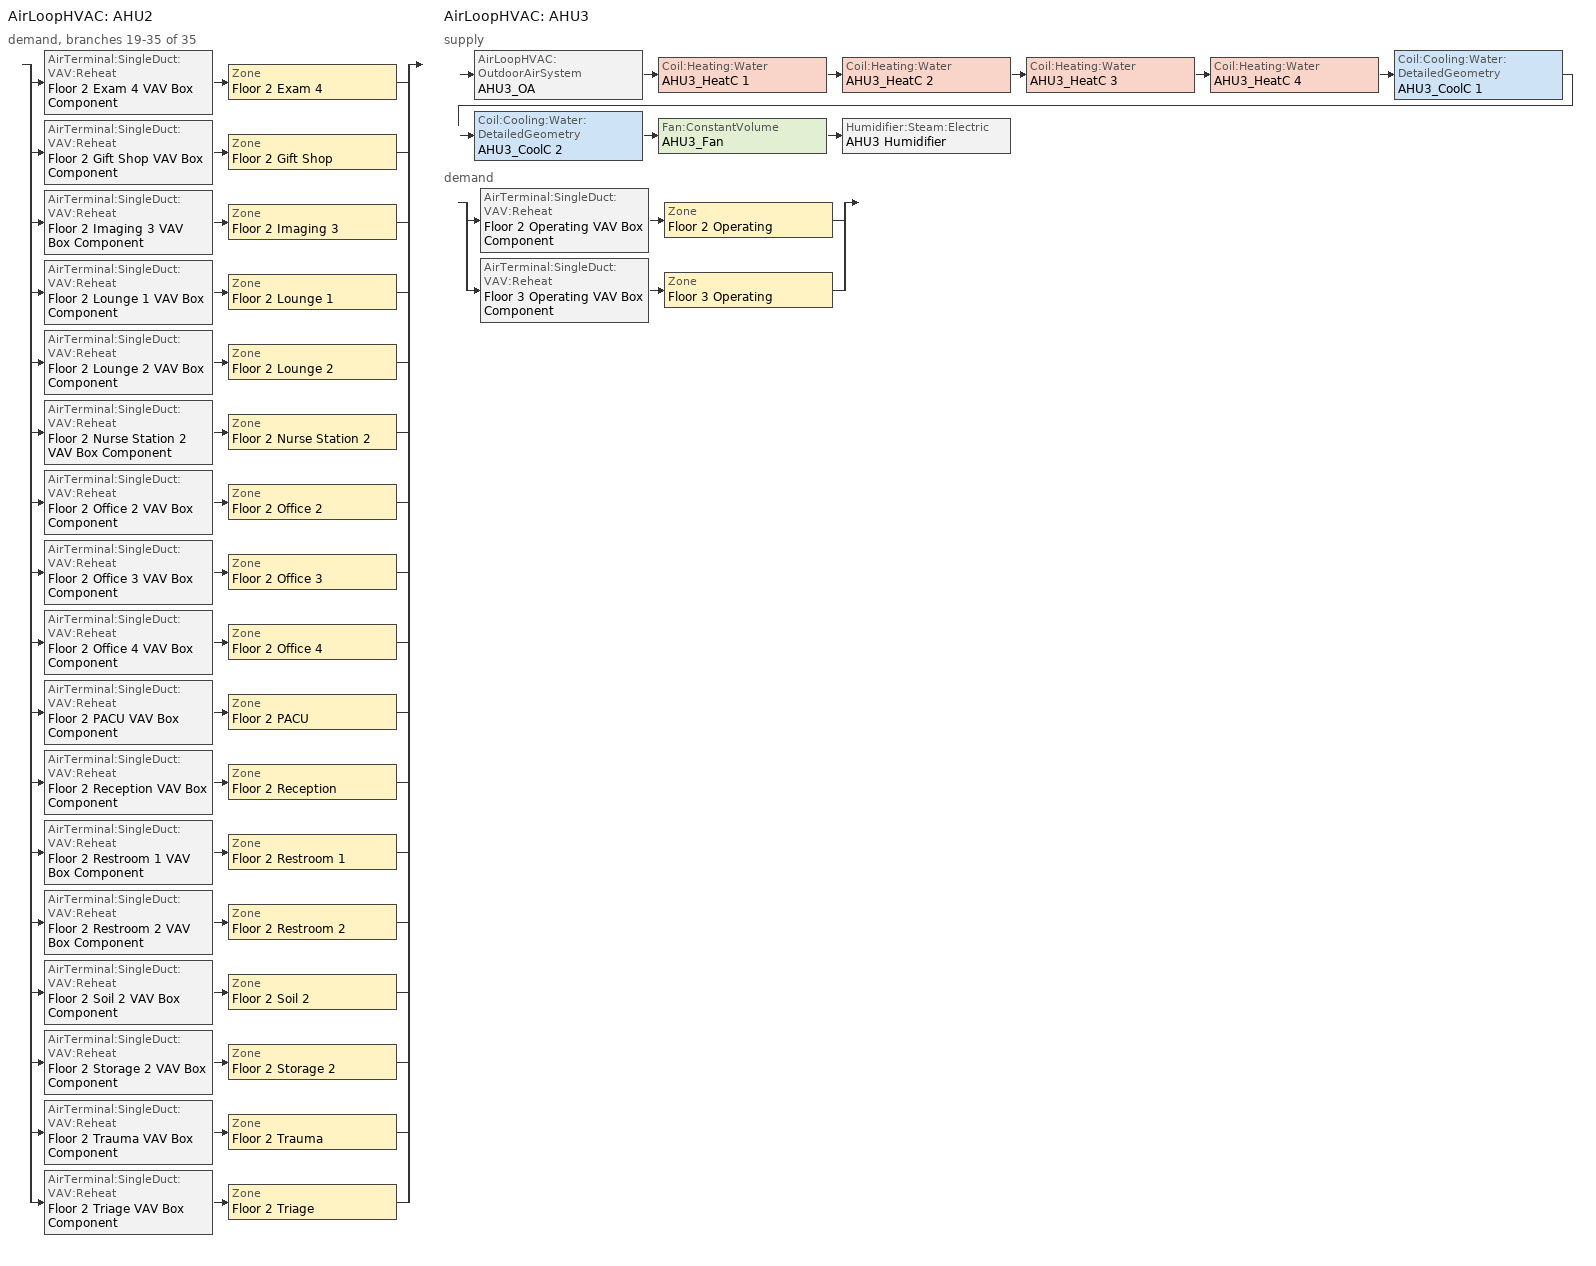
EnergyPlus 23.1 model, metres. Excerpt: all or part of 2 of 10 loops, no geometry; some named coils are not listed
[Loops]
AirLoopHVAC 'AHU2'
 demand, branches 19-35 of 35: split
  | AirTerminal:SingleDuct:VAV:Reheat 'Floor 2 Exam 4 VAV Box Component' > Zone 'Floor 2 Exam 4'
  | AirTerminal:SingleDuct:VAV:Reheat 'Floor 2 Gift Shop VAV Box Component' > Zone 'Floor 2 Gift Shop'
  | AirTerminal:SingleDuct:VAV:Reheat 'Floor 2 Imaging 3 VAV Box Component' > Zone 'Floor 2 Imaging 3'
  | AirTerminal:SingleDuct:VAV:Reheat 'Floor 2 Lounge 1 VAV Box Component' > Zone 'Floor 2 Lounge 1'
  | AirTerminal:SingleDuct:VAV:Reheat 'Floor 2 Lounge 2 VAV Box Component' > Zone 'Floor 2 Lounge 2'
  | AirTerminal:SingleDuct:VAV:Reheat 'Floor 2 Nurse Station 2 VAV Box Component' > Zone 'Floor 2 Nurse Station 2'
  | AirTerminal:SingleDuct:VAV:Reheat 'Floor 2 Office 2 VAV Box Component' > Zone 'Floor 2 Office 2'
  | AirTerminal:SingleDuct:VAV:Reheat 'Floor 2 Office 3 VAV Box Component' > Zone 'Floor 2 Office 3'
  | AirTerminal:SingleDuct:VAV:Reheat 'Floor 2 Office 4 VAV Box Component' > Zone 'Floor 2 Office 4'
  | AirTerminal:SingleDuct:VAV:Reheat 'Floor 2 PACU VAV Box Component' > Zone 'Floor 2 PACU'
  | AirTerminal:SingleDuct:VAV:Reheat 'Floor 2 Reception VAV Box Component' > Zone 'Floor 2 Reception'
  | AirTerminal:SingleDuct:VAV:Reheat 'Floor 2 Restroom 1 VAV Box Component' > Zone 'Floor 2 Restroom 1'
  | AirTerminal:SingleDuct:VAV:Reheat 'Floor 2 Restroom 2 VAV Box Component' > Zone 'Floor 2 Restroom 2'
  | AirTerminal:SingleDuct:VAV:Reheat 'Floor 2 Soil 2 VAV Box Component' > Zone 'Floor 2 Soil 2'
  | AirTerminal:SingleDuct:VAV:Reheat 'Floor 2 Storage 2 VAV Box Component' > Zone 'Floor 2 Storage 2'
  | AirTerminal:SingleDuct:VAV:Reheat 'Floor 2 Trauma VAV Box Component' > Zone 'Floor 2 Trauma'
  | AirTerminal:SingleDuct:VAV:Reheat 'Floor 2 Triage VAV Box Component' > Zone 'Floor 2 Triage'
AirLoopHVAC 'AHU3'
 supply: AirLoopHVAC:OutdoorAirSystem 'AHU3_OA' > Coil:Heating:Water 'AHU3_HeatC 1' > Coil:Heating:Water 'AHU3_HeatC 2' > Coil:Heating:Water 'AHU3_HeatC 3' > Coil:Heating:Water 'AHU3_HeatC 4' > Coil:Cooling:Water:DetailedGeometry 'AHU3_CoolC 1' > Coil:Cooling:Water:DetailedGeometry 'AHU3_CoolC 2' > Fan:ConstantVolume 'AHU3_Fan' > Humidifier:Steam:Electric 'AHU3 Humidifier'
 demand: split
  | AirTerminal:SingleDuct:VAV:Reheat 'Floor 2 Operating VAV Box Component' > Zone 'Floor 2 Operating'
  | AirTerminal:SingleDuct:VAV:Reheat 'Floor 3 Operating VAV Box Component' > Zone 'Floor 3 Operating'
[AirLoopHVAC]
AHU3: Design supply air flow rate=Autosize
[AirTerminal:SingleDuct:VAV:Reheat] Availability schedule=ALWAYS_ON; Constant minimum air flow fraction=1; Convergence tolerance=0.001; Damper heating action=ReverseWithLimits; Maximum air flow rate=Autosize; Maximum flow fraction during reheat=Autosize; Maximum flow per zone floor area during reheat=Autosize; Maximum hot water or steam flow rate=Autosize; Minimum hot water or steam flow rate=0; Zone minimum air flow input method=Constant
Name | Design specification outdoor air object | Reheat coil
Floor 2 Exam 4 VAV Box Component | Floor 2 Exam 4 VAV Box OA Design Spec | Floor 2 Exam 4 VAV Box Reheat Coil
Floor 2 Gift Shop VAV Box Component | Floor 2 Gift Shop VAV Box OA Design Spec | Floor 2 Gift Shop VAV Box Reheat Coil
Floor 2 Imaging 3 VAV Box Component | Floor 2 Imaging 3 VAV Box OA Design Spec | Floor 2 Imaging 3 VAV Box Reheat Coil
Floor 2 Lounge 1 VAV Box Component | Floor 2 Lounge 1 VAV Box OA Design Spec | Floor 2 Lounge 1 VAV Box Reheat Coil
Floor 2 Lounge 2 VAV Box Component | Floor 2 Lounge 2 VAV Box OA Design Spec | Floor 2 Lounge 2 VAV Box Reheat Coil
Floor 2 Nurse Station 2 VAV Box Component | Floor 2 Nurse Station 2 VAV Box OA Design Spec | Floor 2 Nurse Station 2 VAV Box Reheat Coil
Floor 2 Office 2 VAV Box Component | Floor 2 Office 2 VAV Box OA Design Spec | Floor 2 Office 2 VAV Box Reheat Coil
Floor 2 Office 3 VAV Box Component | Floor 2 Office 3 VAV Box OA Design Spec | Floor 2 Office 3 VAV Box Reheat Coil
Floor 2 Office 4 VAV Box Component | Floor 2 Office 4 VAV Box OA Design Spec | Floor 2 Office 4 VAV Box Reheat Coil
Floor 2 Operating VAV Box Component | Floor 2 Operating VAV Box OA Design Spec | Floor 2 Operating VAV Box Reheat Coil
Floor 2 PACU VAV Box Component | Floor 2 PACU VAV Box OA Design Spec | Floor 2 PACU VAV Box Reheat Coil
Floor 2 Reception VAV Box Component | Floor 2 Reception VAV Box OA Design Spec | Floor 2 Reception VAV Box Reheat Coil
Floor 2 Restroom 1 VAV Box Component | Floor 2 Restroom 1 VAV Box OA Design Spec | Floor 2 Restroom 1 VAV Box Reheat Coil
Floor 2 Restroom 2 VAV Box Component | Floor 2 Restroom 2 VAV Box OA Design Spec | Floor 2 Restroom 2 VAV Box Reheat Coil
Floor 2 Soil 2 VAV Box Component | Floor 2 Soil 2 VAV Box OA Design Spec | Floor 2 Soil 2 VAV Box Reheat Coil
Floor 2 Storage 2 VAV Box Component | Floor 2 Storage 2 VAV Box OA Design Spec | Floor 2 Storage 2 VAV Box Reheat Coil
Floor 2 Trauma VAV Box Component | Floor 2 Trauma VAV Box OA Design Spec | Floor 2 Trauma VAV Box Reheat Coil
Floor 2 Triage VAV Box Component | Floor 2 Triage VAV Box OA Design Spec | Floor 2 Triage VAV Box Reheat Coil
Floor 3 Operating VAV Box Component | Floor 3 Operating VAV Box OA Design Spec | Floor 3 Operating VAV Box Reheat Coil
[Coil:Cooling:Water:DetailedGeometry] Availability schedule=ALWAYS_ON; Coil depth=Autosize; Fin diameter=Autosize; Fin spacing=0.0018; Fin surface area=Autosize; Fin thermal conductivity=204; Fin thickness=0.0015; Maximum water flow rate=Autosize; Minimum airflow area=Autosize; Number of tube rows=6; Number of tubes per row=Autosize; Total tube inside area=Autosize; Tube depth spacing=0.026; Tube inside diameter=0.01445; Tube outside diameter=0.0159; Tube outside surface area=Autosize; Tube thermal conductivity=386
AHU3_CoolC 1; AHU3_CoolC 2
[Coil:Heating:Water] Availability schedule=ALWAYS_ON; Maximum water flow rate=Autosize; Performance input method=UFactorTimesAreaAndDesignWaterFlowRate; Rated capacity=Autosize; Rated inlet air temperature=16.6; Rated inlet water temperature=82.2; Rated outlet air temperature=32.2; Rated outlet water temperature=71.1; U factor times area value=Autosize
AHU3_HeatC 1; AHU3_HeatC 2; AHU3_HeatC 3; AHU3_HeatC 4
[ComponentCost:LineItem]
Name | Cost per each | Item | Line item type | Quantity | Cost per unit of output capacity
ElectricEquipment:Floor 2 Exam 4:ElecPlug | 1 | Floor 2 Exam 4 | General | 3.9985
ElectricEquipment:Floor 2 Gift Shop:ElecPlug | 1 | Floor 2 Gift Shop | General | 0.8997
ElectricEquipment:Floor 2 Imaging 3:ElecPlug | 1 | Floor 2 Imaging 3 | General | 3.9985
ElectricEquipment:Floor 2 Imaging 3:ElecProcess | 1 | Floor 2 Imaging 3 | General | 31.9995
ElectricEquipment:Floor 2 Lounge 1:ElecPlug | 1 | Floor 2 Lounge 1 | General | 0.1204
ElectricEquipment:Floor 2 Lounge 2:ElecPlug | 1 | Floor 2 Lounge 2 | General | 0.0878
ElectricEquipment:Floor 2 Nurse Station 2:ElecPlug | 1 | Floor 2 Nurse Station 2 | General | 0.9996
ElectricEquipment:Floor 2 Nurse Station 2:ElecProcess | 1 | Floor 2 Nurse Station 2 | General | 1.9993
ElectricEquipment:Floor 2 Office 2:ElecPlug | 1 | Floor 2 Office 2 | General | 0.9597
ElectricEquipment:Floor 2 Office 3:ElecPlug | 1 | Floor 2 Office 3 | General | 1.4995
ElectricEquipment:Floor 2 Office 4:ElecPlug | 1 | Floor 2 Office 4 | General | 1.7494
ElectricEquipment:Floor 2 Operating:ElecPlug | 1 | Floor 2 Operating | General | 19.269
ElectricEquipment:Floor 2 Operating:ElecProcess | 1 | Floor 2 Operating | General | 57.8249
ElectricEquipment:Floor 2 PACU:ElecPlug; ElectricEquipment:Floor 2 PACU:ElecProcess | 1 | Floor 2 PACU | General | 4.0485
ElectricEquipment:Floor 2 Reception:ElecPlug | 1 | Floor 2 Reception | General | 0.1756
ElectricEquipment:Floor 2 Restroom 1:ElecPlug | 1 | Floor 2 Restroom 1 | General | 0.0642
ElectricEquipment:Floor 2 Restroom 2:ElecPlug | 1 | Floor 2 Restroom 2 | General | 0.0903
ElectricEquipment:Floor 2 Storage 2:ElecPlug | 1 | Floor 2 Storage 2 | General | 0.6398
ElectricEquipment:Floor 2 Trauma:ElecPlug | 1 | Floor 2 Trauma | General | 4.4784
ElectricEquipment:Floor 2 Trauma:ElecProcess | 1 | Floor 2 Trauma | General | 13.4393
ElectricEquipment:Floor 2 Triage:ElecPlug | 1 | Floor 2 Triage | General | 0.8747
ElectricEquipment:Floor 3 Operating:ElecPlug | 1 | Floor 3 Operating | General | 1.7994
ElectricEquipment:Floor 3 Operating:ElecProcess | 1 | Floor 3 Operating | General | 5.3999
Infiltration:Floor 2 Gift Shop | 1 | Floor 2 Gift Shop | General | 0
Infiltration:Floor 2 Imaging 3 | 1 | Floor 2 Imaging 3 | General | 0
Infiltration:Floor 2 Lounge 2 | 1 | Floor 2 Lounge 2 | General | 0
Infiltration:Floor 2 Nurse Station 2 | 1 | Floor 2 Nurse Station 2 | General | 0
Infiltration:Floor 2 Office 2 | 1 | Floor 2 Office 2 | General | 0
Infiltration:Floor 2 Office 4 | 1 | Floor 2 Office 4 | General | 0
Infiltration:Floor 2 Operating | 1 | Floor 2 Operating | General | 0
Infiltration:Floor 2 PACU | 1 | Floor 2 PACU | General | 0
Infiltration:Floor 2 Reception | 1 | Floor 2 Reception | General | 0
Infiltration:Floor 2 Restroom 1 | 1 | Floor 2 Restroom 1 | General | 0
Infiltration:Floor 2 Restroom 2 | 1 | Floor 2 Restroom 2 | General | 0
Infiltration:Floor 2 Triage | 1 | Floor 2 Triage | General | 0
Infiltration:Floor 3 Operating | 1 | Floor 3 Operating | General | 0
LIGHTING EQUIP:Floor 2 Exam 4 |  | Floor 2 Exam 4 | Lights |  | 1
LIGHTING EQUIP:Floor 2 Gift Shop |  | Floor 2 Gift Shop | Lights |  | 1
LIGHTING EQUIP:Floor 2 Imaging 3 |  | Floor 2 Imaging 3 | Lights |  | 1
LIGHTING EQUIP:Floor 2 Lounge 1 |  | Floor 2 Lounge 1 | Lights |  | 1
LIGHTING EQUIP:Floor 2 Lounge 2 |  | Floor 2 Lounge 2 | Lights |  | 1
LIGHTING EQUIP:Floor 2 Nurse Station 2 |  | Floor 2 Nurse Station 2 | Lights |  | 1
LIGHTING EQUIP:Floor 2 Office 2 |  | Floor 2 Office 2 | Lights |  | 1
LIGHTING EQUIP:Floor 2 Office 3 |  | Floor 2 Office 3 | Lights |  | 1
LIGHTING EQUIP:Floor 2 Office 4 |  | Floor 2 Office 4 | Lights |  | 1
LIGHTING EQUIP:Floor 2 Operating |  | Floor 2 Operating | Lights |  | 1
LIGHTING EQUIP:Floor 2 PACU |  | Floor 2 PACU | Lights |  | 1
LIGHTING EQUIP:Floor 2 Reception |  | Floor 2 Reception | Lights |  | 1
LIGHTING EQUIP:Floor 2 Restroom 1 |  | Floor 2 Restroom 1 | Lights |  | 1
LIGHTING EQUIP:Floor 2 Restroom 2 |  | Floor 2 Restroom 2 | Lights |  | 1
LIGHTING EQUIP:Floor 2 Soil 2 |  | Floor 2 Soil 2 | Lights |  | 1
LIGHTING EQUIP:Floor 2 Storage 2 |  | Floor 2 Storage 2 | Lights |  | 1
LIGHTING EQUIP:Floor 2 Trauma |  | Floor 2 Trauma | Lights |  | 1
LIGHTING EQUIP:Floor 2 Triage |  | Floor 2 Triage | Lights |  | 1
LIGHTING EQUIP:Floor 3 Operating |  | Floor 3 Operating | Lights |  | 1
People:Floor 2 Exam 4 | 1 | Floor 2 Exam 4 | General | 19.9927
People:Floor 2 Gift Shop | 1 | Floor 2 Gift Shop | General | 8.9967
People:Floor 2 Imaging 3 | 1 | Floor 2 Imaging 3 | General | 19.9927
People:Floor 2 Lounge 1 | 1 | Floor 2 Lounge 1 | General | 5.9978
People:Floor 2 Lounge 2 | 1 | Floor 2 Lounge 2 | General | 4.3734
People:Floor 2 Nurse Station 2 | 1 | Floor 2 Nurse Station 2 | General | 19.9927
People:Floor 2 Office 2 | 1 | Floor 2 Office 2 | General | 9.5965
People:Floor 2 Office 3 | 1 | Floor 2 Office 3 | General | 14.9946
People:Floor 2 Office 4 | 1 | Floor 2 Office 4 | General | 17.4936
People:Floor 2 Operating | 1 | Floor 2 Operating | General | 96.345
People:Floor 2 PACU | 1 | Floor 2 PACU | General | 20.2426
People:Floor 2 Reception | 1 | Floor 2 Reception | General | 52.4972
People:Floor 2 Restroom 1 | 1 | Floor 2 Restroom 1 | General | 3.1988
People:Floor 2 Restroom 2 | 1 | Floor 2 Restroom 2 | General | 4.4984
People:Floor 2 Soil 2 | 1 | Floor 2 Soil 2 | General | 1.5994
People:Floor 2 Trauma | 1 | Floor 2 Trauma | General | 22.3919
People:Floor 2 Triage | 1 | Floor 2 Triage | General | 4.3734
People:Floor 3 Operating | 1 | Floor 3 Operating | General | 8.9971
[Controller:OutdoorAir]
AHU3_OA_Controller: Economizer control action type=ModulateFlow; Economizer control type=DifferentialEnthalpy; Economizer maximum limit dry bulb temperature=28; Economizer maximum limit enthalpy=64000; Economizer minimum limit dry bulb temperature=-100; Heat recovery bypass control type=BypassWhenOAFlowGreaterThanMinimum; High humidity control=No; Lockout type=NoLockout; Maximum outdoor air flow rate=Autosize; Minimum fraction of outdoor air schedule=AHU3_OAMinOAFracSchedule; Minimum limit type=FixedMinimum; Minimum outdoor air flow rate=Autosize; Minimum outdoor air schedule=MinOA_MotorizedDamper_Sched
[Controller:WaterCoil] Actuator variable=Flow; Maximum actuated flow=Autosize; Minimum actuated flow=0
Name | Action | Control variable | Controller convergence tolerance
AHU3_CoolC 1_Controller; AHU3_CoolC 2_Controller | Reverse | TemperatureAndHumidityRatio
AHU3_HeatC 1_Controller; AHU3_HeatC 2_Controller; AHU3_HeatC 3_Controller; AHU3_HeatC 4_Controller | Normal | Temperature | 0.0001
[DesignSpecification:OutdoorAir] Outdoor air flow per person=0; Outdoor air flow per zone floor area=0; Outdoor air method=Flow/Zone
Name | Outdoor air flow air changes per hour | Outdoor air flow per zone
Floor 2 Exam 4 VAV Box OA Design Spec; Floor 2 Imaging 3 VAV Box OA Design Spec; Floor 2 Nurse Station 2 VAV Box OA Design Spec | 0 | 0.1605
Floor 2 Gift Shop VAV Box OA Design Spec | 0 | 0.0722
Floor 2 Lounge 1 VAV Box OA Design Spec | 0 | 0.0482
Floor 2 Lounge 2 VAV Box OA Design Spec | 0 | 0.0351
Floor 2 Office 2 VAV Box OA Design Spec | 0 | 0.0771
Floor 2 Office 3 VAV Box OA Design Spec | 0 | 0.1204
Floor 2 Office 4 VAV Box OA Design Spec | 0 | 0.1405
Floor 2 Operating VAV Box OA Design Spec | 0 | 6.0648
Floor 2 PACU VAV Box OA Design Spec | 0 | 0.6371
Floor 2 Reception VAV Box OA Design Spec | 0 | 0.1735
Floor 2 Restroom 1 VAV Box OA Design Spec | 0 | 0.5034
Floor 2 Restroom 2 VAV Box OA Design Spec | 0 | 0.7079
Floor 2 Soil 2 VAV Box OA Design Spec | 0 | 0.2517
Floor 2 Storage 2 VAV Box OA Design Spec | 0 | 0.0363
Floor 2 Trauma VAV Box OA Design Spec | 0 | 1.0572
Floor 2 Triage VAV Box OA Design Spec | 0 | 0.8259
Floor 3 Operating VAV Box OA Design Spec | 0 | 0.5664
SZ DSOA Floor 2 Exam 4; SZ DSOA Floor 2 Imaging 3; SZ DSOA Floor 2 Nurse Station 2 |  | 0.160525
SZ DSOA Floor 2 Gift Shop |  | 0.0722361
SZ DSOA Floor 2 Lounge 1 |  | 0.0481574
SZ DSOA Floor 2 Lounge 2 |  | 0.0351147
SZ DSOA Floor 2 Office 2 |  | 0.0770518
SZ DSOA Floor 2 Office 3 |  | 0.120393
SZ DSOA Floor 2 Office 4 |  | 0.140459
SZ DSOA Floor 2 Operating |  | 6.06484
SZ DSOA Floor 2 PACU |  | 0.637129
SZ DSOA Floor 2 Reception |  | 0.17348
SZ DSOA Floor 2 Restroom 1 |  | 0.503411
SZ DSOA Floor 2 Restroom 2 |  | 0.707921
SZ DSOA Floor 2 Soil 2 |  | 0.251705
SZ DSOA Floor 2 Storage 2 |  | 0.0362693
SZ DSOA Floor 2 Trauma |  | 1.05716
SZ DSOA Floor 2 Triage |  | 0.825908
SZ DSOA Floor 3 Operating |  | 0.566362
[Fan:ConstantVolume]
AHU3_Fan: Availability schedule=HVACOperationSchd; End use subcategory=Fan Energy; Fan total efficiency=0.702; Maximum flow rate=Autosize; Motor efficiency=0.954; Motor in airstream fraction=1; Pressure rise=3007
[Fan:ZoneExhaust] Availability schedule=Hours_of_operation; End use subcategory=Zone Exhaust Fans; Fan total efficiency=0.5; Pressure rise=187
Name | Maximum flow rate
Floor 2 Restroom 1 Exhaust Fan 1 | 0.5034
Floor 2 Restroom 2 Exhaust Fan 1 | 0.7079
Floor 2 Soil 2 Exhaust Fan 1 | 0.2517
Floor 2 Triage Exhaust Fan 1 | 0.8259
[Humidifier:Steam:Electric]
AHU3 Humidifier: Availability schedule=ALWAYS_ON; Rated capacity=0.0001209; Rated fan power=0; Rated power=357583; Standby power=0
[SetpointManager:MixedAir] Control variable=Temperature
Name | Setpoint node or nodelist
AHU3_CoolC 1 SAT Manager | AHU3_CoolC 1-AHU3_CoolC 2Node
AHU3_HeatC 1 SAT Manager | AHU3_HeatC 1-AHU3_HeatC 2Node
AHU3_HeatC 2 SAT Manager | AHU3_HeatC 2-AHU3_HeatC 3Node
AHU3_HeatC 3 SAT Manager | AHU3_HeatC 3-AHU3_HeatC 4Node
AHU3_HeatC 4 SAT Manager | AHU3_HeatC 4-AHU3_CoolC 1Node
AHU3_OAMixed Air Temp Manager | AHU3_OA-AHU3_HeatC 1Node
[SetpointManager:SingleZone:Humidity:Maximum]
Name | Setpoint node or nodelist
AHU3_CoolC 1 HUMRAT setpoint | AHU3_CoolC 1-AHU3_CoolC 2Node
AHU3_CoolC 2 HUMRAT setpoint | AHU3_CoolC 2-AHU3_FanNode
[SetpointManager:SingleZone:Humidity:Minimum]
AHU3 Humidifier HUMRAT setpoint: Setpoint node or nodelist=AHU3 Supply Equipment Outlet Node
[Sizing:System]
AHU3: 100 outdoor air in cooling=No; 100 outdoor air in heating=No; Central cooling capacity control method=VAV; Central cooling design supply air humidity ratio=0.0085; Central cooling design supply air temperature=7.2; Central heating design supply air humidity ratio=0.008; Central heating design supply air temperature=7.2; Central heating maximum system air flow ratio=1; Cooling design capacity=Autosize; Cooling design capacity method=CoolingDesignCapacity; Cooling supply air flow rate=0; Cooling supply air flow rate method=DesignDay; Design outdoor air flow rate=Autosize; Heating design capacity=Autosize; Heating design capacity method=HeatingDesignCapacity; Heating supply air flow rate=0; Heating supply air flow rate method=DesignDay; Precool design humidity ratio=0.008; Precool design temperature=7.2; Preheat design humidity ratio=0.008; Preheat design temperature=7; Type of load to size on=Sensible; Type of zone sum to use=NonCoincident; Zone maximum outdoor air fraction=1
[Sizing:Zone] Account for dedicated outdoor air system=No; Cooling design air flow method=DesignDayWithLimit; Cooling minimum air flow fraction=0; Dedicated outdoor air high setpoint temperature for design=Autosize; Dedicated outdoor air low setpoint temperature for design=Autosize; Dedicated outdoor air system control strategy=NeutralSupplyAir; Heating design air flow method=DesignDay; Heating design air flow rate=0; Zone cooling design supply air humidity ratio=0.0085; Zone cooling design supply air temperature=13; Zone cooling design supply air temperature input method=SupplyAirTemperature; Zone heating design supply air humidity ratio=0.008; Zone heating design supply air temperature=40; Zone heating design supply air temperature input method=SupplyAirTemperature
Name | Cooling minimum air flow | Design specification outdoor air object
Floor 2 Exam 4 | 1.88779 | SZ DSOA Floor 2 Exam 4
Floor 2 Gift Shop | 0.218812 | SZ DSOA Floor 2 Gift Shop
Floor 2 Imaging 3 | 1.88779 | SZ DSOA Floor 2 Imaging 3
Floor 2 Lounge 1 | 0.145875 | SZ DSOA Floor 2 Lounge 1
Floor 2 Lounge 2 | 0.106367 | SZ DSOA Floor 2 Lounge 2
Floor 2 Nurse Station 2 | 0.486249 | SZ DSOA Floor 2 Nurse Station 2
Floor 2 Office 2 | 0.233399 | SZ DSOA Floor 2 Office 2
Floor 2 Office 3 | 0.364687 | SZ DSOA Floor 2 Office 3
Floor 2 Office 4 | 0.425468 | SZ DSOA Floor 2 Office 4
Floor 2 Operating | 30.3242 | SZ DSOA Floor 2 Operating
Floor 2 PACU | 1.93069 | SZ DSOA Floor 2 PACU
Floor 2 Reception | 0.525578 | SZ DSOA Floor 2 Reception
Floor 2 Restroom 1 | 0.503411 | SZ DSOA Floor 2 Restroom 1
Floor 2 Restroom 2 | 0.707921 | SZ DSOA Floor 2 Restroom 2
Floor 2 Soil 2 | 0.251705 | SZ DSOA Floor 2 Soil 2
Floor 2 Storage 2 | 0.109835 | SZ DSOA Floor 2 Storage 2
Floor 2 Trauma | 5.28581 | SZ DSOA Floor 2 Trauma
Floor 2 Triage | 0.825908 | SZ DSOA Floor 2 Triage
Floor 3 Operating | 2.83168 | SZ DSOA Floor 3 Operating
[ThermostatSetpoint:DualSetpoint]
Name | Cooling setpoint temperature schedule | Heating setpoint temperature schedule
Floor 2 Exam 4 DualSPSched; Floor 2 Gift Shop DualSPSched; Floor 2 Office 2 DualSPSched; Floor 2 Office 3 DualSPSched; Floor 2 Office 4 DualSPSched; Floor 2 Storage 2 DualSPSched | COOLING_TSTAT_OFFICE | HEATING_TSTAT_OFFICE
Floor 2 Imaging 3 DualSPSched; Floor 2 Lounge 1 DualSPSched; Floor 2 Lounge 2 DualSPSched; Floor 2 Nurse Station 2 DualSPSched; Floor 2 PACU DualSPSched; Floor 2 Reception DualSPSched; Floor 2 Restroom 1 DualSPSched; Floor 2 Restroom 2 DualSPSched; Floor 2 Soil 2 DualSPSched; Floor 2 Trauma DualSPSched; Floor 2 Triage DualSPSched | COOLING_TSTAT_24_7 | HEATING_TSTAT_24_7
Floor 2 Operating DualSPSched; Floor 3 Operating DualSPSched | COOLING_TSTAT_OR | HEATING_TSTAT_OR
[ZoneControl:Thermostat] Control type schedule=Dual Zone Control Type Sched
Name | Zone or zonelist | Control 1
Floor 2 Exam 4 Thermostat | Floor 2 Exam 4 | Floor 2 Exam 4 DualSPSched
Floor 2 Gift Shop Thermostat | Floor 2 Gift Shop | Floor 2 Gift Shop DualSPSched
Floor 2 Imaging 3 Thermostat | Floor 2 Imaging 3 | Floor 2 Imaging 3 DualSPSched
Floor 2 Lounge 1 Thermostat | Floor 2 Lounge 1 | Floor 2 Lounge 1 DualSPSched
Floor 2 Lounge 2 Thermostat | Floor 2 Lounge 2 | Floor 2 Lounge 2 DualSPSched
Floor 2 Nurse Station 2 Thermostat | Floor 2 Nurse Station 2 | Floor 2 Nurse Station 2 DualSPSched
Floor 2 Office 2 Thermostat | Floor 2 Office 2 | Floor 2 Office 2 DualSPSched
Floor 2 Office 3 Thermostat | Floor 2 Office 3 | Floor 2 Office 3 DualSPSched
Floor 2 Office 4 Thermostat | Floor 2 Office 4 | Floor 2 Office 4 DualSPSched
Floor 2 Operating Thermostat | Floor 2 Operating | Floor 2 Operating DualSPSched
Floor 2 PACU Thermostat | Floor 2 PACU | Floor 2 PACU DualSPSched
Floor 2 Reception Thermostat | Floor 2 Reception | Floor 2 Reception DualSPSched
Floor 2 Restroom 1 Thermostat | Floor 2 Restroom 1 | Floor 2 Restroom 1 DualSPSched
Floor 2 Restroom 2 Thermostat | Floor 2 Restroom 2 | Floor 2 Restroom 2 DualSPSched
Floor 2 Soil 2 Thermostat | Floor 2 Soil 2 | Floor 2 Soil 2 DualSPSched
Floor 2 Storage 2 Thermostat | Floor 2 Storage 2 | Floor 2 Storage 2 DualSPSched
Floor 2 Trauma Thermostat | Floor 2 Trauma | Floor 2 Trauma DualSPSched
Floor 2 Triage Thermostat | Floor 2 Triage | Floor 2 Triage DualSPSched
Floor 3 Operating Thermostat | Floor 3 Operating | Floor 3 Operating DualSPSched
[Zone equipment]
Floor 2 Exam 4: Floor 2 Exam 4 VAV Box Component
Floor 2 Gift Shop: Floor 2 Gift Shop VAV Box Component
Floor 2 Imaging 3: Floor 2 Imaging 3 VAV Box Component
Floor 2 Lounge 1: Floor 2 Lounge 1 VAV Box Component
Floor 2 Lounge 2: Floor 2 Lounge 2 VAV Box Component
Floor 2 Nurse Station 2: Floor 2 Nurse Station 2 VAV Box Component
Floor 2 Office 2: Floor 2 Office 2 VAV Box Component
Floor 2 Office 3: Floor 2 Office 3 VAV Box Component
Floor 2 Office 4: Floor 2 Office 4 VAV Box Component
Floor 2 Operating: Floor 2 Operating VAV Box Component
Floor 2 PACU: Floor 2 PACU VAV Box Component
Floor 2 Reception: Floor 2 Reception VAV Box Component
Floor 2 Restroom 1: Floor 2 Restroom 1 VAV Box Component, Floor 2 Restroom 1 Exhaust Fan 1
Floor 2 Restroom 2: Floor 2 Restroom 2 VAV Box Component, Floor 2 Restroom 2 Exhaust Fan 1
Floor 2 Soil 2: Floor 2 Soil 2 VAV Box Component, Floor 2 Soil 2 Exhaust Fan 1
Floor 2 Storage 2: Floor 2 Storage 2 VAV Box Component
Floor 2 Trauma: Floor 2 Trauma VAV Box Component
Floor 2 Triage: Floor 2 Triage VAV Box Component, Floor 2 Triage Exhaust Fan 1
Floor 3 Operating: Floor 3 Operating VAV Box Component
[Schedule:Compact]
AHU3_OAMinOAFracSchedule: Through: 12/31, For: AllDays, Until: 24:00, 0.2
ALWAYS_ON; HVACOperationSchd; Hours_of_Operation; MinOA_MotorizedDamper_Sched: Through: 12/31, For: AllDays, Until: 24:00, 1
COOLING_TSTAT_24_7: Through: 12/31, For: AllDays, Until: 24:00, 22.2
COOLING_TSTAT_OFFICE: Through: 12/31, For: Saturday, Until: 06:00, 25, Until: 17:00, 22.2, Until: 24:00, 25, For: Sunday, Until: 24:00, 25, For: AllOtherDays, Until: 05:00, 25, Until: 20:00, 22.2, Until: 24:00, 25
COOLING_TSTAT_OR; HEATING_TSTAT_OR: Through: 12/31, For: AllDays, Until: 24:00, 18.3
Dual Zone Control Type Sched: Through: 12/31, For: AllDays, Until: 24:00, 4
HEATING_TSTAT_24_7: Through: 12/31, For: AllDays, Until: 24:00, 21.1
HEATING_TSTAT_OFFICE: Through: 12/31, For: Saturday, Until: 06:00, 18.3, Until: 17:00, 21.1, Until: 24:00, 18.3, For: Sunday, Until: 24:00, 18.3, For: AllOtherDays, Until: 05:00, 18.3, Until: 20:00, 21.1, Until: 24:00, 18.3
